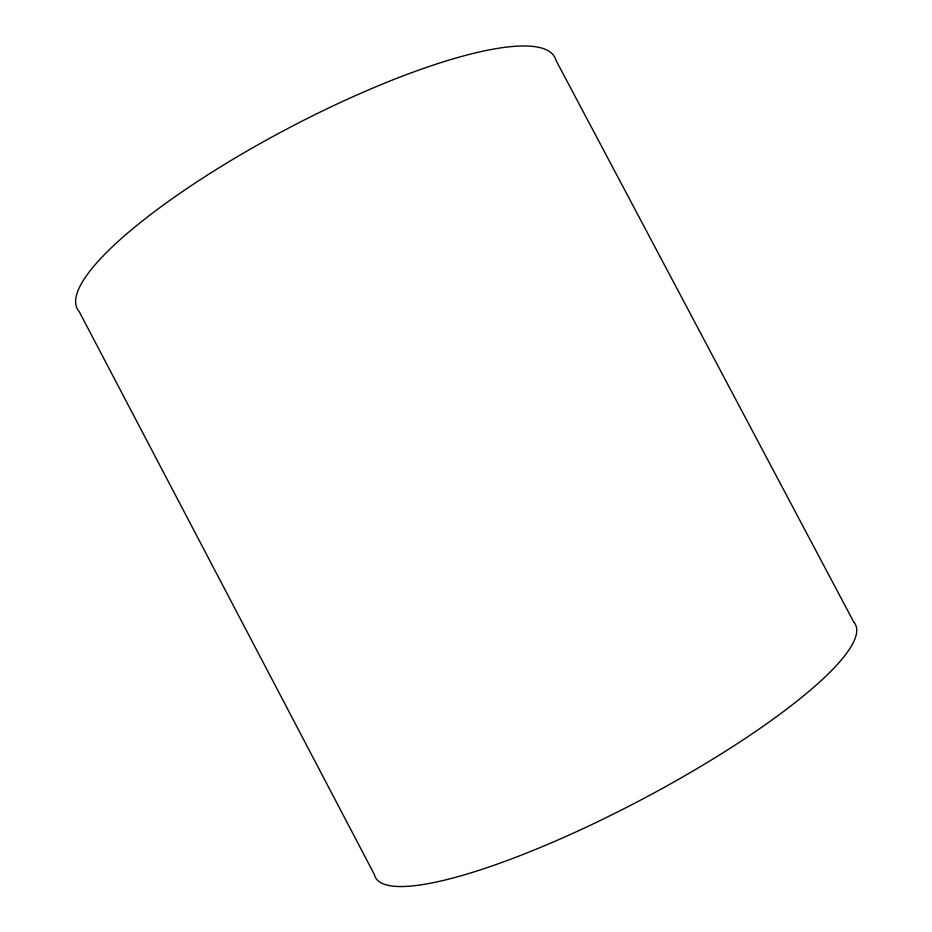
<?xml version="1.0" encoding="UTF-8"?>
<svg xmlns="http://www.w3.org/2000/svg" width="932" height="932" viewBox="0 0 932 932"><rect width="100%" height="100%" fill="white"/><g stroke="black" fill="none" stroke-linecap="round" stroke-linejoin="round"><path stroke-width="1.4" d="M853.747 622.028L555.845 60.079A269.826 61.396 -27.8 0 0 286.963 128.954A269.826 61.396 -27.8 0 0 79.22 311.626L374.384 874.542A271.282 55.303 -27.8 0 0 640.785 800.029A271.282 55.303 -27.8 0 0 853.747 622.028"/></g></svg>
